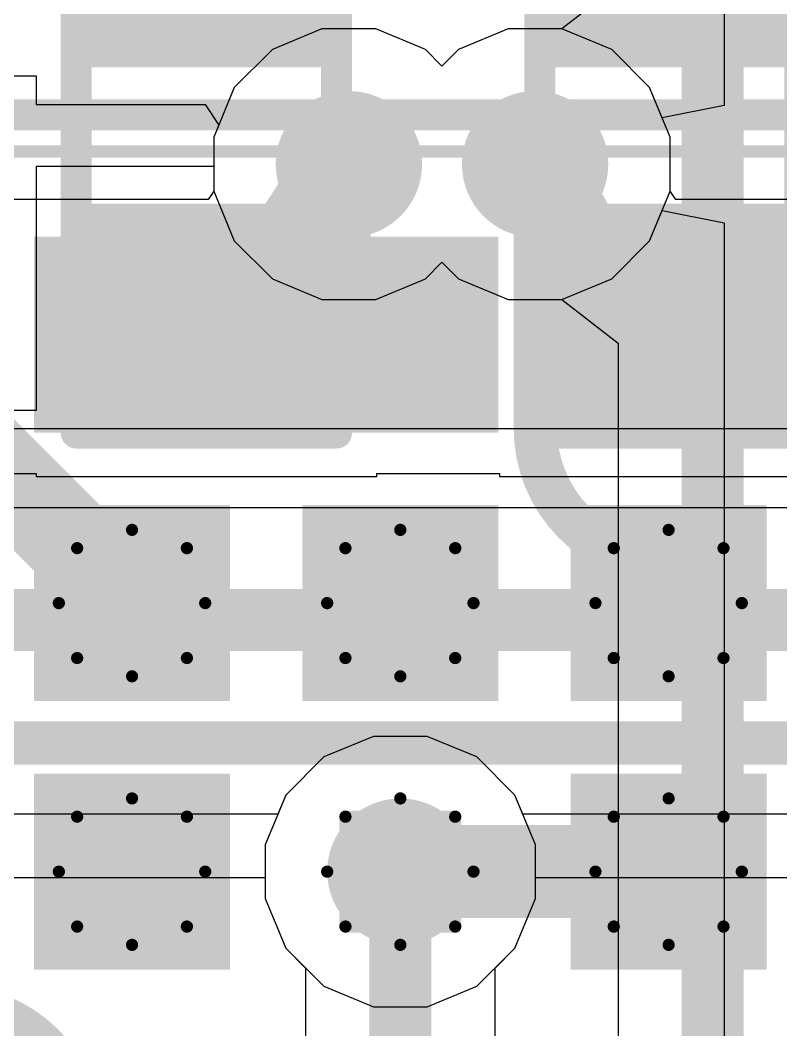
# Model space of a CAD drawing. Header units: inches. Extents: x -0.01 to 2.44, y -0.01 to 2.26.
# Drawn here: x 1.6219 to 1.7447, y 0.4657 to 0.6286 of the extents above; entities that cross this region are included whole.
import ezdxf

# ---------------------------------------------------------------- set-up
doc = ezdxf.new("R2010")
doc.units = ezdxf.units.IN
doc.header["$MEASUREMENT"] = 0
for name, color, linetype in [('Bottom Layer', 5, 'Continuous'), ('Bottom Overlay', 54, 'Continuous'), ('Bottom Paste', 16, 'Continuous'), ('Bottom Solder', 6, 'Continuous'), ('GROUND', 16, 'Continuous'), ('POWER', 76, 'Continuous'), ('SIGNAL1', 90, 'Continuous'), ('SIGNAL2', 156, 'Continuous'), ('Top 3D Body', 76, 'Continuous'), ('Top Assembly', 56, 'Continuous'), ('Top Component Center', 56, 'Continuous'), ('Top Layer', 1, 'Continuous'), ('Top Overlay', 2, 'Continuous'), ('Top Paste', 8, 'Continuous'), ('Top Solder', 216, 'Continuous'), ('Via Holes', 16, 'Continuous')]:
    doc.layers.add(name, color=color, linetype=linetype)

# ---------------------------------------------------------------- blocks, each defined once
blk = doc.blocks.new('NORA_B120_00B_28')
at = {"layer": 'Top Layer'}
for points in [[(0.05512, -0.14173), (0.0315, -0.14173), (0.0315, -0.11811), (0.05512, -0.11811)], [(0.14173, -0.14173), (0.11811, -0.14173), (0.11811, -0.11811), (0.14173, -0.11811)], [(0.05512, -0.18504), (0.0315, -0.18504), (0.0315, -0.16142), (0.05512, -0.16142)], [(0.09843, -0.18504), (0.0748, -0.18504), (0.0748, -0.16142), (0.09843, -0.16142)], [(0.14173, -0.18504), (0.11811, -0.18504), (0.11811, -0.16142), (0.14173, -0.16142)], [(0.05512, -0.22835), (0.0315, -0.22835), (0.0315, -0.20472), (0.05512, -0.20472)], [(0.09843, -0.22835), (0.0748, -0.22835), (0.0748, -0.20472), (0.09843, -0.20472)], [(0.14173, -0.22835), (0.11811, -0.22835), (0.11811, -0.20472), (0.14173, -0.20472)]]:
    blk.add_hatch(color=1, dxfattribs=at).paths.add_polyline_path(points)
at = {"layer": 'Top Paste'}
for points in [[(0.05512, -0.14173), (0.0315, -0.14173), (0.0315, -0.11811), (0.05512, -0.11811)], [(0.14173, -0.14173), (0.11811, -0.14173), (0.11811, -0.11811), (0.14173, -0.11811)], [(0.05512, -0.18504), (0.0315, -0.18504), (0.0315, -0.16142), (0.05512, -0.16142)], [(0.09843, -0.18504), (0.0748, -0.18504), (0.0748, -0.16142), (0.09843, -0.16142)], [(0.14173, -0.18504), (0.11811, -0.18504), (0.11811, -0.16142), (0.14173, -0.16142)], [(0.05512, -0.22835), (0.0315, -0.22835), (0.0315, -0.20472), (0.05512, -0.20472)], [(0.09843, -0.22835), (0.0748, -0.22835), (0.0748, -0.20472), (0.09843, -0.20472)], [(0.14173, -0.22835), (0.11811, -0.22835), (0.11811, -0.20472), (0.14173, -0.20472)]]:
    blk.add_hatch(color=8, dxfattribs=at).paths.add_polyline_path(points)
at = {"layer": 'Top Solder'}
for points in [[(0.05912, -0.14573), (0.0275, -0.14573), (0.0275, -0.11411), (0.05912, -0.11411)], [(0.14573, -0.14573), (0.11411, -0.14573), (0.11411, -0.11411), (0.14573, -0.11411)], [(0.05912, -0.18904), (0.0275, -0.18904), (0.0275, -0.15742), (0.05912, -0.15742)], [(0.10243, -0.18904), (0.0708, -0.18904), (0.0708, -0.15742), (0.10243, -0.15742)], [(0.14573, -0.18904), (0.11411, -0.18904), (0.11411, -0.15742), (0.14573, -0.15742)], [(0.05912, -0.23235), (0.0275, -0.23235), (0.0275, -0.20072), (0.05912, -0.20072)], [(0.10243, -0.23235), (0.0708, -0.23235), (0.0708, -0.20072), (0.10243, -0.20072)], [(0.14573, -0.23235), (0.11411, -0.23235), (0.11411, -0.20072), (0.14573, -0.20072)]]:
    blk.add_hatch(color=216, dxfattribs=at).paths.add_polyline_path(points)
at = {"layer": 'Top 3D Body'}
blk.add_lwpolyline([(0.20472, -0.24606, 0.00197, 0.00197, 0), (-0.20472, -0.24606, 0.00197, 0.00197, 0)], format="xyseb", dxfattribs=at)
at = {"layer": 'Top Assembly'}
for points in [[(0.03445, -0.12106, 0.00197, 0.00197, 0), (0.03445, -0.13878, 0.00197, 0.00197, 0)], [(0.05217, -0.12106, 0.00197, 0.00197, 0), (0.03445, -0.12106, 0.00197, 0.00197, 0)], [(0.05217, -0.12106, 0.00197, 0.00197, 0), (0.05217, -0.13878, 0.00197, 0.00197, 0)], [(0.07776, -0.12106, 0.00197, 0.00197, 0), (0.07776, -0.13878, 0.00197, 0.00197, 0)], [(0.09547, -0.12106, 0.00197, 0.00197, 0), (0.07776, -0.12106, 0.00197, 0.00197, 0)], [(0.09547, -0.12106, 0.00197, 0.00197, 0), (0.09547, -0.13878, 0.00197, 0.00197, 0)], [(0.12106, -0.12106, 0.00197, 0.00197, 0), (0.12106, -0.13878, 0.00197, 0.00197, 0)], [(0.13878, -0.12106, 0.00197, 0.00197, 0), (0.12106, -0.12106, 0.00197, 0.00197, 0)], [(0.13878, -0.12106, 0.00197, 0.00197, 0), (0.13878, -0.13878, 0.00197, 0.00197, 0)], [(0.05217, -0.13878, 0.00197, 0.00197, 0), (0.03445, -0.13878, 0.00197, 0.00197, 0)], [(0.09547, -0.13878, 0.00197, 0.00197, 0), (0.07776, -0.13878, 0.00197, 0.00197, 0)], [(0.13878, -0.13878, 0.00197, 0.00197, 0), (0.12106, -0.13878, 0.00197, 0.00197, 0)], [(0.03445, -0.16437, 0.00197, 0.00197, 0), (0.03445, -0.18209, 0.00197, 0.00197, 0)], [(0.05217, -0.16437, 0.00197, 0.00197, 0), (0.03445, -0.16437, 0.00197, 0.00197, 0)], [(0.05217, -0.16437, 0.00197, 0.00197, 0), (0.05217, -0.18209, 0.00197, 0.00197, 0)], [(0.07776, -0.16437, 0.00197, 0.00197, 0), (0.07776, -0.18209, 0.00197, 0.00197, 0)], [(0.09547, -0.16437, 0.00197, 0.00197, 0), (0.07776, -0.16437, 0.00197, 0.00197, 0)], [(0.09547, -0.16437, 0.00197, 0.00197, 0), (0.09547, -0.18209, 0.00197, 0.00197, 0)], [(0.12106, -0.16437, 0.00197, 0.00197, 0), (0.12106, -0.18209, 0.00197, 0.00197, 0)], [(0.13878, -0.16437, 0.00197, 0.00197, 0), (0.12106, -0.16437, 0.00197, 0.00197, 0)], [(0.13878, -0.16437, 0.00197, 0.00197, 0), (0.13878, -0.18209, 0.00197, 0.00197, 0)], [(0.05217, -0.18209, 0.00197, 0.00197, 0), (0.03445, -0.18209, 0.00197, 0.00197, 0)], [(0.09547, -0.18209, 0.00197, 0.00197, 0), (0.07776, -0.18209, 0.00197, 0.00197, 0)], [(0.13878, -0.18209, 0.00197, 0.00197, 0), (0.12106, -0.18209, 0.00197, 0.00197, 0)]]:
    blk.add_lwpolyline(points, format="xyseb", dxfattribs=at)
for points in [[(0.03396, -0.12106, 0.000984, 0.000984, 1), (0.03494, -0.12106, 0.000984, 0.000984, 1)], [(0.03396, -0.12106, 0.000984, 0.000984, 1), (0.03494, -0.12106, 0.000984, 0.000984, 1)], [(0.05167, -0.12106, 0.000984, 0.000984, 1), (0.05266, -0.12106, 0.000984, 0.000984, 1)], [(0.05167, -0.12106, 0.000984, 0.000984, 1), (0.05266, -0.12106, 0.000984, 0.000984, 1)], [(0.07726, -0.12106, 0.000984, 0.000984, 1), (0.07825, -0.12106, 0.000984, 0.000984, 1)], [(0.07726, -0.12106, 0.000984, 0.000984, 1), (0.07825, -0.12106, 0.000984, 0.000984, 1)], [(0.09498, -0.12106, 0.000984, 0.000984, 1), (0.09597, -0.12106, 0.000984, 0.000984, 1)], [(0.09498, -0.12106, 0.000984, 0.000984, 1), (0.09597, -0.12106, 0.000984, 0.000984, 1)], [(0.12057, -0.12106, 0.000984, 0.000984, 1), (0.12156, -0.12106, 0.000984, 0.000984, 1)], [(0.12057, -0.12106, 0.000984, 0.000984, 1), (0.12156, -0.12106, 0.000984, 0.000984, 1)], [(0.13829, -0.12106, 0.000984, 0.000984, 1), (0.13927, -0.12106, 0.000984, 0.000984, 1)], [(0.13829, -0.12106, 0.000984, 0.000984, 1), (0.13927, -0.12106, 0.000984, 0.000984, 1)], [(0.03396, -0.13878, 0.000984, 0.000984, 1), (0.03494, -0.13878, 0.000984, 0.000984, 1)], [(0.03396, -0.13878, 0.000984, 0.000984, 1), (0.03494, -0.13878, 0.000984, 0.000984, 1)], [(0.05167, -0.13878, 0.000984, 0.000984, 1), (0.05266, -0.13878, 0.000984, 0.000984, 1)], [(0.05167, -0.13878, 0.000984, 0.000984, 1), (0.05266, -0.13878, 0.000984, 0.000984, 1)], [(0.07726, -0.13878, 0.000984, 0.000984, 1), (0.07825, -0.13878, 0.000984, 0.000984, 1)], [(0.07726, -0.13878, 0.000984, 0.000984, 1), (0.07825, -0.13878, 0.000984, 0.000984, 1)], [(0.09498, -0.13878, 0.000984, 0.000984, 1), (0.09597, -0.13878, 0.000984, 0.000984, 1)], [(0.09498, -0.13878, 0.000984, 0.000984, 1), (0.09597, -0.13878, 0.000984, 0.000984, 1)], [(0.12057, -0.13878, 0.000984, 0.000984, 1), (0.12156, -0.13878, 0.000984, 0.000984, 1)], [(0.12057, -0.13878, 0.000984, 0.000984, 1), (0.12156, -0.13878, 0.000984, 0.000984, 1)], [(0.13829, -0.13878, 0.000984, 0.000984, 1), (0.13927, -0.13878, 0.000984, 0.000984, 1)], [(0.13829, -0.13878, 0.000984, 0.000984, 1), (0.13927, -0.13878, 0.000984, 0.000984, 1)], [(0.03396, -0.16437, 0.000984, 0.000984, 1), (0.03494, -0.16437, 0.000984, 0.000984, 1)], [(0.03396, -0.16437, 0.000984, 0.000984, 1), (0.03494, -0.16437, 0.000984, 0.000984, 1)], [(0.05167, -0.16437, 0.000984, 0.000984, 1), (0.05266, -0.16437, 0.000984, 0.000984, 1)], [(0.05167, -0.16437, 0.000984, 0.000984, 1), (0.05266, -0.16437, 0.000984, 0.000984, 1)], [(0.07726, -0.16437, 0.000984, 0.000984, 1), (0.07825, -0.16437, 0.000984, 0.000984, 1)], [(0.07726, -0.16437, 0.000984, 0.000984, 1), (0.07825, -0.16437, 0.000984, 0.000984, 1)], [(0.09498, -0.16437, 0.000984, 0.000984, 1), (0.09597, -0.16437, 0.000984, 0.000984, 1)], [(0.09498, -0.16437, 0.000984, 0.000984, 1), (0.09597, -0.16437, 0.000984, 0.000984, 1)], [(0.12057, -0.16437, 0.000984, 0.000984, 1), (0.12156, -0.16437, 0.000984, 0.000984, 1)], [(0.12057, -0.16437, 0.000984, 0.000984, 1), (0.12156, -0.16437, 0.000984, 0.000984, 1)], [(0.13829, -0.16437, 0.000984, 0.000984, 1), (0.13927, -0.16437, 0.000984, 0.000984, 1)], [(0.13829, -0.16437, 0.000984, 0.000984, 1), (0.13927, -0.16437, 0.000984, 0.000984, 1)], [(0.03396, -0.18209, 0.000984, 0.000984, 1), (0.03494, -0.18209, 0.000984, 0.000984, 1)], [(0.03396, -0.18209, 0.000984, 0.000984, 1), (0.03494, -0.18209, 0.000984, 0.000984, 1)], [(0.05167, -0.18209, 0.000984, 0.000984, 1), (0.05266, -0.18209, 0.000984, 0.000984, 1)], [(0.05167, -0.18209, 0.000984, 0.000984, 1), (0.05266, -0.18209, 0.000984, 0.000984, 1)], [(0.07726, -0.18209, 0.000984, 0.000984, 1), (0.07825, -0.18209, 0.000984, 0.000984, 1)], [(0.07726, -0.18209, 0.000984, 0.000984, 1), (0.07825, -0.18209, 0.000984, 0.000984, 1)], [(0.09498, -0.18209, 0.000984, 0.000984, 1), (0.09597, -0.18209, 0.000984, 0.000984, 1)], [(0.09498, -0.18209, 0.000984, 0.000984, 1), (0.09597, -0.18209, 0.000984, 0.000984, 1)], [(0.12057, -0.18209, 0.000984, 0.000984, 1), (0.12156, -0.18209, 0.000984, 0.000984, 1)], [(0.12057, -0.18209, 0.000984, 0.000984, 1), (0.12156, -0.18209, 0.000984, 0.000984, 1)], [(0.13829, -0.18209, 0.000984, 0.000984, 1), (0.13927, -0.18209, 0.000984, 0.000984, 1)], [(0.13829, -0.18209, 0.000984, 0.000984, 1), (0.13927, -0.18209, 0.000984, 0.000984, 1)]]:
    blk.add_lwpolyline(points, format="xyseb", close=True, dxfattribs=at)
at = {"layer": 'Top Component Center'}
for points in [[(0.04331, -0.11811, 0.00197, 0.00197, 0), (0.04331, -0.14173, 0.00197, 0.00197, 0)], [(0.08661, -0.11811, 0.00197, 0.00197, 0), (0.08661, -0.14173, 0.00197, 0.00197, 0)], [(0.12992, -0.11811, 0.00197, 0.00197, 0), (0.12992, -0.14173, 0.00197, 0.00197, 0)], [(0.03445, -0.12106, 0.00197, 0.00197, 0), (0.03445, -0.13878, 0.00197, 0.00197, 0)], [(0.05217, -0.12106, 0.00197, 0.00197, 0), (0.03445, -0.12106, 0.00197, 0.00197, 0)], [(0.05217, -0.12106, 0.00197, 0.00197, 0), (0.05217, -0.13878, 0.00197, 0.00197, 0)], [(0.07776, -0.12106, 0.00197, 0.00197, 0), (0.07776, -0.13878, 0.00197, 0.00197, 0)], [(0.09547, -0.12106, 0.00197, 0.00197, 0), (0.07776, -0.12106, 0.00197, 0.00197, 0)], [(0.09547, -0.12106, 0.00197, 0.00197, 0), (0.09547, -0.13878, 0.00197, 0.00197, 0)], [(0.12106, -0.12106, 0.00197, 0.00197, 0), (0.12106, -0.13878, 0.00197, 0.00197, 0)], [(0.13878, -0.12106, 0.00197, 0.00197, 0), (0.12106, -0.12106, 0.00197, 0.00197, 0)], [(0.13878, -0.12106, 0.00197, 0.00197, 0), (0.13878, -0.13878, 0.00197, 0.00197, 0)], [(0.05512, -0.12992, 0.00197, 0.00197, 0), (0.0315, -0.12992, 0.00197, 0.00197, 0)], [(0.09843, -0.12992, 0.00197, 0.00197, 0), (0.0748, -0.12992, 0.00197, 0.00197, 0)], [(0.14173, -0.12992, 0.00197, 0.00197, 0), (0.11811, -0.12992, 0.00197, 0.00197, 0)], [(0.05217, -0.13878, 0.00197, 0.00197, 0), (0.03445, -0.13878, 0.00197, 0.00197, 0)], [(0.09547, -0.13878, 0.00197, 0.00197, 0), (0.07776, -0.13878, 0.00197, 0.00197, 0)], [(0.13878, -0.13878, 0.00197, 0.00197, 0), (0.12106, -0.13878, 0.00197, 0.00197, 0)], [(0.04331, -0.16142, 0.00197, 0.00197, 0), (0.04331, -0.18504, 0.00197, 0.00197, 0)], [(0.08661, -0.16142, 0.00197, 0.00197, 0), (0.08661, -0.18504, 0.00197, 0.00197, 0)], [(0.12992, -0.16142, 0.00197, 0.00197, 0), (0.12992, -0.18504, 0.00197, 0.00197, 0)], [(0.05217, -0.16437, 0.00197, 0.00197, 0), (0.03445, -0.16437, 0.00197, 0.00197, 0)], [(0.03445, -0.16437, 0.00197, 0.00197, 0), (0.03445, -0.18209, 0.00197, 0.00197, 0)], [(0.05217, -0.16437, 0.00197, 0.00197, 0), (0.05217, -0.18209, 0.00197, 0.00197, 0)], [(0.07776, -0.16437, 0.00197, 0.00197, 0), (0.07776, -0.18209, 0.00197, 0.00197, 0)], [(0.09547, -0.16437, 0.00197, 0.00197, 0), (0.07776, -0.16437, 0.00197, 0.00197, 0)], [(0.09547, -0.16437, 0.00197, 0.00197, 0), (0.09547, -0.18209, 0.00197, 0.00197, 0)], [(0.12106, -0.16437, 0.00197, 0.00197, 0), (0.12106, -0.18209, 0.00197, 0.00197, 0)], [(0.13878, -0.16437, 0.00197, 0.00197, 0), (0.12106, -0.16437, 0.00197, 0.00197, 0)], [(0.13878, -0.16437, 0.00197, 0.00197, 0), (0.13878, -0.18209, 0.00197, 0.00197, 0)], [(0.05512, -0.17323, 0.00197, 0.00197, 0), (0.0315, -0.17323, 0.00197, 0.00197, 0)], [(0.09843, -0.17323, 0.00197, 0.00197, 0), (0.0748, -0.17323, 0.00197, 0.00197, 0)], [(0.14173, -0.17323, 0.00197, 0.00197, 0), (0.11811, -0.17323, 0.00197, 0.00197, 0)], [(0.05217, -0.18209, 0.00197, 0.00197, 0), (0.03445, -0.18209, 0.00197, 0.00197, 0)], [(0.09547, -0.18209, 0.00197, 0.00197, 0), (0.07776, -0.18209, 0.00197, 0.00197, 0)], [(0.13878, -0.18209, 0.00197, 0.00197, 0), (0.12106, -0.18209, 0.00197, 0.00197, 0)]]:
    blk.add_lwpolyline(points, format="xyseb", dxfattribs=at)
for points in [[(0.04282, -0.11811, 0.000984, 0.000984, 1), (0.0438, -0.11811, 0.000984, 0.000984, 1)], [(0.08612, -0.11811, 0.000984, 0.000984, 1), (0.08711, -0.11811, 0.000984, 0.000984, 1)], [(0.12943, -0.11811, 0.000984, 0.000984, 1), (0.13041, -0.11811, 0.000984, 0.000984, 1)], [(0.03396, -0.12106, 0.000984, 0.000984, 1), (0.03494, -0.12106, 0.000984, 0.000984, 1)], [(0.03396, -0.12106, 0.000984, 0.000984, 1), (0.03494, -0.12106, 0.000984, 0.000984, 1)], [(0.05167, -0.12106, 0.000984, 0.000984, 1), (0.05266, -0.12106, 0.000984, 0.000984, 1)], [(0.05167, -0.12106, 0.000984, 0.000984, 1), (0.05266, -0.12106, 0.000984, 0.000984, 1)], [(0.07726, -0.12106, 0.000984, 0.000984, 1), (0.07825, -0.12106, 0.000984, 0.000984, 1)], [(0.07726, -0.12106, 0.000984, 0.000984, 1), (0.07825, -0.12106, 0.000984, 0.000984, 1)], [(0.09498, -0.12106, 0.000984, 0.000984, 1), (0.09597, -0.12106, 0.000984, 0.000984, 1)], [(0.09498, -0.12106, 0.000984, 0.000984, 1), (0.09597, -0.12106, 0.000984, 0.000984, 1)], [(0.12057, -0.12106, 0.000984, 0.000984, 1), (0.12156, -0.12106, 0.000984, 0.000984, 1)], [(0.12057, -0.12106, 0.000984, 0.000984, 1), (0.12156, -0.12106, 0.000984, 0.000984, 1)], [(0.13829, -0.12106, 0.000984, 0.000984, 1), (0.13927, -0.12106, 0.000984, 0.000984, 1)], [(0.13829, -0.12106, 0.000984, 0.000984, 1), (0.13927, -0.12106, 0.000984, 0.000984, 1)], [(0.031, -0.12992, 0.000984, 0.000984, 1), (0.03199, -0.12992, 0.000984, 0.000984, 1)], [(0.05463, -0.12992, 0.000984, 0.000984, 1), (0.05561, -0.12992, 0.000984, 0.000984, 1)], [(0.07431, -0.12992, 0.000984, 0.000984, 1), (0.0753, -0.12992, 0.000984, 0.000984, 1)], [(0.09793, -0.12992, 0.000984, 0.000984, 1), (0.09892, -0.12992, 0.000984, 0.000984, 1)], [(0.11762, -0.12992, 0.000984, 0.000984, 1), (0.1186, -0.12992, 0.000984, 0.000984, 1)], [(0.14124, -0.12992, 0.000984, 0.000984, 1), (0.14223, -0.12992, 0.000984, 0.000984, 1)], [(0.03396, -0.13878, 0.000984, 0.000984, 1), (0.03494, -0.13878, 0.000984, 0.000984, 1)], [(0.03396, -0.13878, 0.000984, 0.000984, 1), (0.03494, -0.13878, 0.000984, 0.000984, 1)], [(0.05167, -0.13878, 0.000984, 0.000984, 1), (0.05266, -0.13878, 0.000984, 0.000984, 1)], [(0.05167, -0.13878, 0.000984, 0.000984, 1), (0.05266, -0.13878, 0.000984, 0.000984, 1)], [(0.07726, -0.13878, 0.000984, 0.000984, 1), (0.07825, -0.13878, 0.000984, 0.000984, 1)], [(0.07726, -0.13878, 0.000984, 0.000984, 1), (0.07825, -0.13878, 0.000984, 0.000984, 1)], [(0.09498, -0.13878, 0.000984, 0.000984, 1), (0.09597, -0.13878, 0.000984, 0.000984, 1)], [(0.09498, -0.13878, 0.000984, 0.000984, 1), (0.09597, -0.13878, 0.000984, 0.000984, 1)], [(0.12057, -0.13878, 0.000984, 0.000984, 1), (0.12156, -0.13878, 0.000984, 0.000984, 1)], [(0.12057, -0.13878, 0.000984, 0.000984, 1), (0.12156, -0.13878, 0.000984, 0.000984, 1)], [(0.13829, -0.13878, 0.000984, 0.000984, 1), (0.13927, -0.13878, 0.000984, 0.000984, 1)], [(0.13829, -0.13878, 0.000984, 0.000984, 1), (0.13927, -0.13878, 0.000984, 0.000984, 1)], [(0.04282, -0.14173, 0.000984, 0.000984, 1), (0.0438, -0.14173, 0.000984, 0.000984, 1)], [(0.08612, -0.14173, 0.000984, 0.000984, 1), (0.08711, -0.14173, 0.000984, 0.000984, 1)], [(0.12943, -0.14173, 0.000984, 0.000984, 1), (0.13041, -0.14173, 0.000984, 0.000984, 1)], [(0.04282, -0.16142, 0.000984, 0.000984, 1), (0.0438, -0.16142, 0.000984, 0.000984, 1)], [(0.08612, -0.16142, 0.000984, 0.000984, 1), (0.08711, -0.16142, 0.000984, 0.000984, 1)], [(0.12943, -0.16142, 0.000984, 0.000984, 1), (0.13041, -0.16142, 0.000984, 0.000984, 1)], [(0.03396, -0.16437, 0.000984, 0.000984, 1), (0.03494, -0.16437, 0.000984, 0.000984, 1)], [(0.03396, -0.16437, 0.000984, 0.000984, 1), (0.03494, -0.16437, 0.000984, 0.000984, 1)], [(0.05167, -0.16437, 0.000984, 0.000984, 1), (0.05266, -0.16437, 0.000984, 0.000984, 1)], [(0.05167, -0.16437, 0.000984, 0.000984, 1), (0.05266, -0.16437, 0.000984, 0.000984, 1)], [(0.07726, -0.16437, 0.000984, 0.000984, 1), (0.07825, -0.16437, 0.000984, 0.000984, 1)], [(0.07726, -0.16437, 0.000984, 0.000984, 1), (0.07825, -0.16437, 0.000984, 0.000984, 1)], [(0.09498, -0.16437, 0.000984, 0.000984, 1), (0.09597, -0.16437, 0.000984, 0.000984, 1)], [(0.09498, -0.16437, 0.000984, 0.000984, 1), (0.09597, -0.16437, 0.000984, 0.000984, 1)], [(0.12057, -0.16437, 0.000984, 0.000984, 1), (0.12156, -0.16437, 0.000984, 0.000984, 1)], [(0.12057, -0.16437, 0.000984, 0.000984, 1), (0.12156, -0.16437, 0.000984, 0.000984, 1)], [(0.13829, -0.16437, 0.000984, 0.000984, 1), (0.13927, -0.16437, 0.000984, 0.000984, 1)], [(0.13829, -0.16437, 0.000984, 0.000984, 1), (0.13927, -0.16437, 0.000984, 0.000984, 1)], [(0.031, -0.17323, 0.000984, 0.000984, 1), (0.03199, -0.17323, 0.000984, 0.000984, 1)], [(0.05463, -0.17323, 0.000984, 0.000984, 1), (0.05561, -0.17323, 0.000984, 0.000984, 1)], [(0.07431, -0.17323, 0.000984, 0.000984, 1), (0.0753, -0.17323, 0.000984, 0.000984, 1)], [(0.09793, -0.17323, 0.000984, 0.000984, 1), (0.09892, -0.17323, 0.000984, 0.000984, 1)], [(0.11762, -0.17323, 0.000984, 0.000984, 1), (0.1186, -0.17323, 0.000984, 0.000984, 1)], [(0.14124, -0.17323, 0.000984, 0.000984, 1), (0.14223, -0.17323, 0.000984, 0.000984, 1)], [(0.03396, -0.18209, 0.000984, 0.000984, 1), (0.03494, -0.18209, 0.000984, 0.000984, 1)], [(0.03396, -0.18209, 0.000984, 0.000984, 1), (0.03494, -0.18209, 0.000984, 0.000984, 1)], [(0.05167, -0.18209, 0.000984, 0.000984, 1), (0.05266, -0.18209, 0.000984, 0.000984, 1)], [(0.05167, -0.18209, 0.000984, 0.000984, 1), (0.05266, -0.18209, 0.000984, 0.000984, 1)], [(0.07726, -0.18209, 0.000984, 0.000984, 1), (0.07825, -0.18209, 0.000984, 0.000984, 1)], [(0.07726, -0.18209, 0.000984, 0.000984, 1), (0.07825, -0.18209, 0.000984, 0.000984, 1)], [(0.09498, -0.18209, 0.000984, 0.000984, 1), (0.09597, -0.18209, 0.000984, 0.000984, 1)], [(0.09498, -0.18209, 0.000984, 0.000984, 1), (0.09597, -0.18209, 0.000984, 0.000984, 1)], [(0.12057, -0.18209, 0.000984, 0.000984, 1), (0.12156, -0.18209, 0.000984, 0.000984, 1)], [(0.12057, -0.18209, 0.000984, 0.000984, 1), (0.12156, -0.18209, 0.000984, 0.000984, 1)], [(0.13829, -0.18209, 0.000984, 0.000984, 1), (0.13927, -0.18209, 0.000984, 0.000984, 1)], [(0.13829, -0.18209, 0.000984, 0.000984, 1), (0.13927, -0.18209, 0.000984, 0.000984, 1)], [(0.04282, -0.18504, 0.000984, 0.000984, 1), (0.0438, -0.18504, 0.000984, 0.000984, 1)], [(0.08612, -0.18504, 0.000984, 0.000984, 1), (0.08711, -0.18504, 0.000984, 0.000984, 1)], [(0.12943, -0.18504, 0.000984, 0.000984, 1), (0.13041, -0.18504, 0.000984, 0.000984, 1)]]:
    blk.add_lwpolyline(points, format="xyseb", close=True, dxfattribs=at)
at = {"layer": 'Top Overlay'}
blk.add_lwpolyline([(0.21063, -0.25197, 0.005, 0.005, 0), (-0.21063, -0.25197, 0.005, 0.005, 0)], format="xyseb", dxfattribs=at)
blk = doc.blocks.new('R___0603_B_71')
at = {"layer": 'Bottom Layer'}
for points in [[(-0.045, -0.0175), (-0.045, 0.0175), (-0.015, 0.0175), (-0.015, -0.0175)], [(0.015, -0.0175), (0.015, 0.0175), (0.045, 0.0175), (0.045, -0.0175)]]:
    blk.add_hatch(color=5, dxfattribs=at).paths.add_polyline_path(points)
at = {"layer": 'Bottom Paste'}
for points in [[(-0.045, -0.0175), (-0.045, 0.0175), (-0.015, 0.0175), (-0.015, -0.0175)], [(0.015, -0.0175), (0.015, 0.0175), (0.045, 0.0175), (0.045, -0.0175)]]:
    blk.add_hatch(color=16, dxfattribs=at).paths.add_polyline_path(points)
at = {"layer": 'Bottom Solder'}
for points in [[(-0.049, -0.0215), (-0.049, 0.0215), (-0.011, 0.0215), (-0.011, -0.0215)], [(0.011, -0.0215), (0.011, 0.0215), (0.049, 0.0215), (0.049, -0.0215)]]:
    blk.add_hatch(color=6, dxfattribs=at).paths.add_polyline_path(points)
at = {"layer": 'Bottom Overlay'}
for points in [[(-0.048, 0.021, 0.005, 0.005, 0), (-0.048, -0.021, 0.005, 0.005, 0)], [(-0.048, 0.021, 0.005, 0.005, 0), (0.048, 0.021, 0.005, 0.005, 0)], [(0.048, 0.021, 0.005, 0.005, 0), (0.048, -0.021, 0.005, 0.005, 0)], [(-0.048, -0.021, 0.005, 0.005, 0), (0.048, -0.021, 0.005, 0.005, 0)]]:
    blk.add_lwpolyline(points, format="xyseb", dxfattribs=at)
for points in [[(-0.04925, 0.021, 0.0025, 0.0025, 1), (-0.04675, 0.021, 0.0025, 0.0025, 1)], [(-0.04925, 0.021, 0.0025, 0.0025, 1), (-0.04675, 0.021, 0.0025, 0.0025, 1)], [(0.04675, 0.021, 0.0025, 0.0025, 1), (0.04925, 0.021, 0.0025, 0.0025, 1)], [(0.04675, 0.021, 0.0025, 0.0025, 1), (0.04925, 0.021, 0.0025, 0.0025, 1)], [(-0.04925, -0.021, 0.0025, 0.0025, 1), (-0.04675, -0.021, 0.0025, 0.0025, 1)], [(-0.04925, -0.021, 0.0025, 0.0025, 1), (-0.04675, -0.021, 0.0025, 0.0025, 1)], [(0.04675, -0.021, 0.0025, 0.0025, 1), (0.04925, -0.021, 0.0025, 0.0025, 1)], [(0.04675, -0.021, 0.0025, 0.0025, 1), (0.04925, -0.021, 0.0025, 0.0025, 1)]]:
    blk.add_lwpolyline(points, format="xyseb", close=True, dxfattribs=at)
blk = doc.blocks.new('R___0603_B_72')
at = {"layer": 'Bottom Layer'}
for points in [[(-0.045, -0.0175), (-0.045, 0.0175), (-0.015, 0.0175), (-0.015, -0.0175)], [(0.015, -0.0175), (0.015, 0.0175), (0.045, 0.0175), (0.045, -0.0175)]]:
    blk.add_hatch(color=5, dxfattribs=at).paths.add_polyline_path(points)
at = {"layer": 'Bottom Paste'}
for points in [[(-0.045, -0.0175), (-0.045, 0.0175), (-0.015, 0.0175), (-0.015, -0.0175)], [(0.015, -0.0175), (0.015, 0.0175), (0.045, 0.0175), (0.045, -0.0175)]]:
    blk.add_hatch(color=16, dxfattribs=at).paths.add_polyline_path(points)
at = {"layer": 'Bottom Solder'}
for points in [[(-0.049, -0.0215), (-0.049, 0.0215), (-0.011, 0.0215), (-0.011, -0.0215)], [(0.011, -0.0215), (0.011, 0.0215), (0.049, 0.0215), (0.049, -0.0215)]]:
    blk.add_hatch(color=6, dxfattribs=at).paths.add_polyline_path(points)
at = {"layer": 'Bottom Overlay'}
for points in [[(-0.048, 0.021, 0.005, 0.005, 0), (-0.048, -0.021, 0.005, 0.005, 0)], [(-0.048, 0.021, 0.005, 0.005, 0), (0.048, 0.021, 0.005, 0.005, 0)], [(0.048, 0.021, 0.005, 0.005, 0), (0.048, -0.021, 0.005, 0.005, 0)], [(-0.048, -0.021, 0.005, 0.005, 0), (0.048, -0.021, 0.005, 0.005, 0)]]:
    blk.add_lwpolyline(points, format="xyseb", dxfattribs=at)
for points in [[(-0.04925, 0.021, 0.0025, 0.0025, 1), (-0.04675, 0.021, 0.0025, 0.0025, 1)], [(-0.04925, 0.021, 0.0025, 0.0025, 1), (-0.04675, 0.021, 0.0025, 0.0025, 1)], [(0.04675, 0.021, 0.0025, 0.0025, 1), (0.04925, 0.021, 0.0025, 0.0025, 1)], [(0.04675, 0.021, 0.0025, 0.0025, 1), (0.04925, 0.021, 0.0025, 0.0025, 1)], [(-0.04925, -0.021, 0.0025, 0.0025, 1), (-0.04675, -0.021, 0.0025, 0.0025, 1)], [(-0.04925, -0.021, 0.0025, 0.0025, 1), (-0.04675, -0.021, 0.0025, 0.0025, 1)], [(0.04675, -0.021, 0.0025, 0.0025, 1), (0.04925, -0.021, 0.0025, 0.0025, 1)], [(0.04675, -0.021, 0.0025, 0.0025, 1), (0.04925, -0.021, 0.0025, 0.0025, 1)]]:
    blk.add_lwpolyline(points, format="xyseb", close=True, dxfattribs=at)

msp = doc.modelspace()

# ---------------------------------------------------------------- hatches: boundary and pattern name
at = {"layer": 'Bottom Layer'}
h = msp.add_hatch(color=5, dxfattribs=at)
edge = h.paths.add_edge_path()
edge.add_arc((1.675, 0.60535), 0.01181, 0, 360)
h = msp.add_hatch(color=5, dxfattribs=at)
edge = h.paths.add_edge_path()
edge.add_arc((1.70506, 0.60535), 0.01181, 0, 360)
h = msp.add_hatch(color=5, dxfattribs=at)
edge = h.paths.add_edge_path()
edge.add_arc((1.68331, 0.49126), 0.01181, 0, 360)
at = {"layer": 'GROUND'}
h = msp.add_hatch(color=16, dxfattribs=at)
edge = h.paths.add_edge_path()
edge.add_arc((1.675, 0.60535), 0.01181, 0, 360)
h = msp.add_hatch(color=16, dxfattribs=at)
edge = h.paths.add_edge_path()
edge.add_arc((1.70506, 0.60535), 0.01181, 0, 360)
h = msp.add_hatch(color=16, dxfattribs=at)
edge = h.paths.add_edge_path()
edge.add_arc((1.68331, 0.49126), 0.01181, 0, 360)
at = {"layer": 'POWER'}
h = msp.add_hatch(color=76, dxfattribs=at)
edge = h.paths.add_edge_path()
edge.add_arc((1.675, 0.60535), 0.01181, 0, 360)
h = msp.add_hatch(color=76, dxfattribs=at)
edge = h.paths.add_edge_path()
edge.add_arc((1.70506, 0.60535), 0.01181, 0, 360)
h = msp.add_hatch(color=76, dxfattribs=at)
edge = h.paths.add_edge_path()
edge.add_arc((1.68331, 0.49126), 0.01181, 0, 360)
at = {"layer": 'SIGNAL1'}
h = msp.add_hatch(color=90, dxfattribs=at)
edge = h.paths.add_edge_path()
edge.add_arc((1.675, 0.60535), 0.01181, 0, 360)
h = msp.add_hatch(color=90, dxfattribs=at)
edge = h.paths.add_edge_path()
edge.add_arc((1.70506, 0.60535), 0.01181, 0, 360)
h = msp.add_hatch(color=90, dxfattribs=at)
edge = h.paths.add_edge_path()
edge.add_arc((1.68331, 0.49126), 0.01181, 0, 360)
at = {"layer": 'SIGNAL2'}
h = msp.add_hatch(color=156, dxfattribs=at)
edge = h.paths.add_edge_path()
edge.add_arc((1.675, 0.60535), 0.01181, 0, 360)
h = msp.add_hatch(color=156, dxfattribs=at)
edge = h.paths.add_edge_path()
edge.add_arc((1.70506, 0.60535), 0.01181, 0, 360)
h = msp.add_hatch(color=156, dxfattribs=at)
edge = h.paths.add_edge_path()
edge.add_arc((1.68331, 0.49126), 0.01181, 0, 360)
at = {"layer": 'Top Layer'}
h = msp.add_hatch(color=1, dxfattribs=at)
edge = h.paths.add_edge_path()
edge.add_arc((1.675, 0.60535), 0.01181, 0, 360)
h = msp.add_hatch(color=1, dxfattribs=at)
edge = h.paths.add_edge_path()
edge.add_arc((1.70506, 0.60535), 0.01181, 0, 360)
h = msp.add_hatch(color=1, dxfattribs=at)
edge = h.paths.add_edge_path()
edge.add_arc((1.68331, 0.49126), 0.01181, 0, 360)
at = {"layer": 'Via Holes'}
h = msp.add_hatch(color=7, dxfattribs=at)
edge = h.paths.add_edge_path()
edge.add_arc((1.675, 0.60535), 0.00591, 0, 360)
h = msp.add_hatch(color=7, dxfattribs=at)
edge = h.paths.add_edge_path()
edge.add_arc((1.70506, 0.60535), 0.00591, 0, 360)
h = msp.add_hatch(color=7, dxfattribs=at)
edge = h.paths.add_edge_path()
edge.add_arc((1.68331, 0.49126), 0.00591, 0, 360)

# ---------------------------------------------------------------- linework, layer by layer
at = {"layer": 'Bottom Layer'}
for p, q in [((1.6195, 0.61961), (1.6245, 0.61961)), ((1.6245, 0.61961), (1.6245, 0.615)), ((1.6245, 0.615), (1.65179, 0.615)), ((1.65179, 0.615), (1.65401, 0.61167)), ((1.65401, 0.61167), (1.65319, 0.60969)), ((1.65319, 0.60969), (1.65319, 0.60513)), ((1.65311, 0.605), (1.6245, 0.605)), ((1.6245, 0.605), (1.6245, 0.56565)), ((1.65319, 0.60513), (1.65311, 0.605)), ((1.6245, 0.56565), (1.6197, 0.56565)), ((1.6095, 0.55546), (1.6245, 0.55546)), ((1.6245, 0.55546), (1.6245, 0.555)), ((1.6795, 0.555), (1.6795, 0.55546)), ((1.6795, 0.55546), (1.6993, 0.55546)), ((1.6993, 0.55546), (1.6993, 0.555)), ((1.6245, 0.555), (1.6795, 0.555)), ((1.6993, 0.555), (1.7543, 0.555)), ((1.67897, 0.51307), (1.67095, 0.50975)), ((1.68765, 0.51307), (1.67897, 0.51307)), ((1.69566, 0.50975), (1.68765, 0.51307)), ((1.67095, 0.50975), (1.66482, 0.50361)), ((1.7018, 0.50361), (1.69566, 0.50975)), ((1.66482, 0.50361), (1.66353, 0.50051)), ((1.70308, 0.50051), (1.7018, 0.50361)), ((1.66353, 0.50051), (1.523, 0.50051)), ((1.85737, 0.50051), (1.70308, 0.50051)), ((1.523, 0.49031), (1.6615, 0.49031)), ((1.6615, 0.49031), (1.6615, 0.48692)), ((1.70512, 0.48692), (1.70512, 0.49031)), ((1.70512, 0.49031), (1.83397, 0.49031)), ((1.6615, 0.48692), (1.66482, 0.4789)), ((1.7018, 0.4789), (1.70512, 0.48692)), ((1.66482, 0.4789), (1.67095, 0.47277)), ((1.69566, 0.47277), (1.7018, 0.4789)), ((1.67095, 0.47277), (1.67897, 0.46945)), ((1.68765, 0.46945), (1.69566, 0.47277)), ((1.67897, 0.46945), (1.68765, 0.46945))]:
    msp.add_line(p, q, dxfattribs=at)
for points in [[(1.662, 0.58594, 0.015, 0.015, 0), (1.67455, 0.60526, 0.015, 0.015, 0)], [(1.70492, 0.60485, 0.015, 0.015, 0), (1.71554, 0.58584, 0.015, 0.015, 0)], [(1.652, 0.58, 0.015, 0.015, 0), (1.662, 0.58594, 0.015, 0.015, 0)], [(1.71554, 0.58584, 0.015, 0.015, 0), (1.7168, 0.58458, 0.015, 0.015, 0)], [(1.7168, 0.58458, 0.015, 0.015, 0), (1.7268, 0.58, 0.015, 0.015, 0)], [(1.54322, 0.53186, 0.01, 0.01, 0), (1.76721, 0.53186, 0.01, 0.01, 0)]]:
    msp.add_lwpolyline(points, format="xyseb", dxfattribs=at)
for points in [[(1.6708, 0.60526, 0.0075, 0.0075, 1), (1.6783, 0.60526, 0.0075, 0.0075, 1)], [(1.70117, 0.60485, 0.0075, 0.0075, 1), (1.70867, 0.60485, 0.0075, 0.0075, 1)], [(1.65825, 0.58594, 0.0075, 0.0075, 1), (1.66575, 0.58594, 0.0075, 0.0075, 1)], [(1.65825, 0.58594, 0.0075, 0.0075, 1), (1.66575, 0.58594, 0.0075, 0.0075, 1)], [(1.71179, 0.58584, 0.0075, 0.0075, 1), (1.71929, 0.58584, 0.0075, 0.0075, 1)], [(1.71179, 0.58584, 0.0075, 0.0075, 1), (1.71929, 0.58584, 0.0075, 0.0075, 1)], [(1.71305, 0.58458, 0.0075, 0.0075, 1), (1.72055, 0.58458, 0.0075, 0.0075, 1)], [(1.71305, 0.58458, 0.0075, 0.0075, 1), (1.72055, 0.58458, 0.0075, 0.0075, 1)], [(1.64825, 0.58, 0.0075, 0.0075, 1), (1.65575, 0.58, 0.0075, 0.0075, 1)], [(1.72305, 0.58, 0.0075, 0.0075, 1), (1.73055, 0.58, 0.0075, 0.0075, 1)]]:
    msp.add_lwpolyline(points, format="xyseb", close=True, dxfattribs=at)
at = {"layer": 'GROUND'}
for p, q in [((1.67066, 0.62717), (1.66265, 0.62384)), ((1.67934, 0.62717), (1.67066, 0.62717)), ((1.68735, 0.62384), (1.67934, 0.62717)), ((1.70073, 0.62717), (1.69271, 0.62384)), ((1.7094, 0.62717), (1.70073, 0.62717)), ((1.71742, 0.62384), (1.7094, 0.62717)), ((1.66265, 0.62384), (1.65651, 0.61771)), ((1.69003, 0.62117), (1.68735, 0.62384)), ((1.69271, 0.62384), (1.69003, 0.62117)), ((1.72355, 0.61771), (1.71742, 0.62384)), ((1.65651, 0.61771), (1.65319, 0.60969)), ((1.72687, 0.60969), (1.72355, 0.61771)), ((1.65319, 0.60969), (1.65319, 0.60102)), ((1.72687, 0.60102), (1.72687, 0.60969)), ((1.65319, 0.60102), (1.65651, 0.593)), ((1.72355, 0.593), (1.72687, 0.60102)), ((1.65651, 0.593), (1.66265, 0.58686)), ((1.71742, 0.58686), (1.72355, 0.593)), ((1.68735, 0.58686), (1.69003, 0.58954)), ((1.69003, 0.58954), (1.69271, 0.58686)), ((1.66265, 0.58686), (1.67066, 0.58354)), ((1.67934, 0.58354), (1.68735, 0.58686)), ((1.69271, 0.58686), (1.70073, 0.58354)), ((1.7094, 0.58354), (1.71742, 0.58686)), ((1.67066, 0.58354), (1.67934, 0.58354)), ((1.70073, 0.58354), (1.7094, 0.58354)), ((1.67897, 0.51307), (1.67095, 0.50975)), ((1.68765, 0.51307), (1.67897, 0.51307)), ((1.69566, 0.50975), (1.68765, 0.51307)), ((1.67095, 0.50975), (1.66482, 0.50361)), ((1.7018, 0.50361), (1.69566, 0.50975)), ((1.66482, 0.50361), (1.6615, 0.4956)), ((1.70512, 0.4956), (1.7018, 0.50361)), ((1.6615, 0.4956), (1.6615, 0.48692)), ((1.70512, 0.48692), (1.70512, 0.4956)), ((1.6615, 0.48692), (1.66482, 0.4789)), ((1.7018, 0.4789), (1.70512, 0.48692)), ((1.66482, 0.4789), (1.67095, 0.47277)), ((1.69566, 0.47277), (1.7018, 0.4789)), ((1.67095, 0.47277), (1.67897, 0.46945)), ((1.68765, 0.46945), (1.69566, 0.47277)), ((1.67897, 0.46945), (1.68765, 0.46945))]:
    msp.add_line(p, q, dxfattribs=at)
at = {"layer": 'POWER'}
for p, q in [((1.67066, 0.62717), (1.66265, 0.62384)), ((1.67934, 0.62717), (1.67066, 0.62717)), ((1.68735, 0.62384), (1.67934, 0.62717)), ((1.70073, 0.62717), (1.69271, 0.62384)), ((1.7094, 0.62717), (1.70073, 0.62717)), ((1.71742, 0.62384), (1.7094, 0.62717)), ((1.66265, 0.62384), (1.65651, 0.61771)), ((1.69003, 0.62117), (1.68735, 0.62384)), ((1.69271, 0.62384), (1.69003, 0.62117)), ((1.72355, 0.61771), (1.71742, 0.62384)), ((1.65651, 0.61771), (1.65319, 0.60969)), ((1.72687, 0.60969), (1.72355, 0.61771)), ((1.65319, 0.60969), (1.65319, 0.60102)), ((1.72687, 0.60102), (1.72687, 0.60969)), ((1.65319, 0.60102), (1.65651, 0.593)), ((1.72355, 0.593), (1.72687, 0.60102)), ((1.65651, 0.593), (1.66265, 0.58686)), ((1.71742, 0.58686), (1.72355, 0.593)), ((1.68735, 0.58686), (1.69003, 0.58954)), ((1.69003, 0.58954), (1.69271, 0.58686)), ((1.66265, 0.58686), (1.67066, 0.58354)), ((1.67934, 0.58354), (1.68735, 0.58686)), ((1.69271, 0.58686), (1.70073, 0.58354)), ((1.7094, 0.58354), (1.71742, 0.58686)), ((1.67066, 0.58354), (1.67934, 0.58354)), ((1.70073, 0.58354), (1.7094, 0.58354)), ((1.80539, 0.56268), (1.3742, 0.56268)), ((0.63561, 0.55), (1.81974, 0.55)), ((1.67897, 0.51307), (1.67095, 0.50975)), ((1.68765, 0.51307), (1.67897, 0.51307)), ((1.69566, 0.50975), (1.68765, 0.51307)), ((1.67095, 0.50975), (1.66482, 0.50361)), ((1.7018, 0.50361), (1.69566, 0.50975)), ((1.66482, 0.50361), (1.6615, 0.4956)), ((1.70512, 0.4956), (1.7018, 0.50361)), ((1.6615, 0.4956), (1.6615, 0.48692)), ((1.70512, 0.48692), (1.70512, 0.4956)), ((1.6615, 0.48692), (1.66482, 0.4789)), ((1.7018, 0.4789), (1.70512, 0.48692)), ((1.66482, 0.4789), (1.67095, 0.47277)), ((1.69566, 0.47277), (1.7018, 0.4789)), ((1.67095, 0.47277), (1.67897, 0.46945)), ((1.68765, 0.46945), (1.69566, 0.47277)), ((1.67897, 0.46945), (1.68765, 0.46945))]:
    msp.add_line(p, q, dxfattribs=at)
at = {"layer": 'SIGNAL1'}
for p, q in [((1.71845, 0.63424), (1.7094, 0.62717)), ((1.67066, 0.62717), (1.66265, 0.62384)), ((1.67934, 0.62717), (1.67066, 0.62717)), ((1.68735, 0.62384), (1.67934, 0.62717)), ((1.70073, 0.62717), (1.69271, 0.62384)), ((1.7094, 0.62717), (1.70073, 0.62717)), ((1.66265, 0.62384), (1.65651, 0.61771)), ((1.69003, 0.62117), (1.68735, 0.62384)), ((1.69271, 0.62384), (1.69003, 0.62117)), ((1.65651, 0.61771), (1.65319, 0.60969)), ((1.65319, 0.60969), (1.65319, 0.60102)), ((1.65319, 0.60102), (1.65651, 0.593)), ((1.65651, 0.593), (1.66265, 0.58686)), ((1.68735, 0.58686), (1.69003, 0.58954)), ((1.69003, 0.58954), (1.69271, 0.58686)), ((1.66265, 0.58686), (1.67066, 0.58354)), ((1.67934, 0.58354), (1.68735, 0.58686)), ((1.69271, 0.58686), (1.70073, 0.58354)), ((1.67066, 0.58354), (1.67934, 0.58354)), ((1.70073, 0.58354), (1.7094, 0.58354)), ((1.7094, 0.58354), (1.71845, 0.57647)), ((1.71845, 0.57647), (1.71845, 0.3094)), ((1.67897, 0.51307), (1.67095, 0.50975)), ((1.68765, 0.51307), (1.67897, 0.51307)), ((1.69566, 0.50975), (1.68765, 0.51307)), ((1.67095, 0.50975), (1.66482, 0.50361)), ((1.7018, 0.50361), (1.69566, 0.50975)), ((1.66482, 0.50361), (1.6615, 0.4956)), ((1.70512, 0.4956), (1.7018, 0.50361)), ((1.6615, 0.4956), (1.6615, 0.48692)), ((1.70512, 0.48692), (1.70512, 0.4956)), ((1.6615, 0.48692), (1.66482, 0.4789)), ((1.7018, 0.4789), (1.70512, 0.48692)), ((1.66482, 0.4789), (1.66801, 0.47571)), ((1.6986, 0.47571), (1.7018, 0.4789)), ((1.66801, 0.47571), (1.66801, 0.37292)), ((1.6986, 0.37035), (1.6986, 0.47571))]:
    msp.add_line(p, q, dxfattribs=at)
for points in [[(1.73374, 0.3094, 0.01, 0.01, 0), (1.73374, 1.07674, 0.01, 0.01, 0)], [(1.68331, 0.37035, 0.01, 0.01, 0), (1.68331, 0.49126, 0.01, 0.01, 0)]]:
    msp.add_lwpolyline(points, format="xyseb", dxfattribs=at)
msp.add_lwpolyline([(1.68081, 0.49126, 0.005, 0.005, 1), (1.68581, 0.49126, 0.005, 0.005, 1)], format="xyseb", close=True, dxfattribs=at)
at = {"layer": 'SIGNAL2'}
for p, q in [((1.73558, 1.08821), (1.73558, 0.61481)), ((1.67066, 0.62717), (1.66265, 0.62384)), ((1.67934, 0.62717), (1.67066, 0.62717)), ((1.68735, 0.62384), (1.67934, 0.62717)), ((1.70073, 0.62717), (1.69271, 0.62384)), ((1.7094, 0.62717), (1.70073, 0.62717)), ((1.71742, 0.62384), (1.7094, 0.62717)), ((1.66265, 0.62384), (1.65651, 0.61771)), ((1.69003, 0.62117), (1.68735, 0.62384)), ((1.69271, 0.62384), (1.69003, 0.62117)), ((1.72355, 0.61771), (1.71742, 0.62384)), ((1.65651, 0.61771), (1.65319, 0.60969)), ((1.72558, 0.61282), (1.72355, 0.61771)), ((1.73558, 0.61481), (1.72558, 0.61282)), ((1.65319, 0.60969), (1.65319, 0.60102)), ((1.65319, 0.60102), (1.65651, 0.593)), ((1.72355, 0.593), (1.72558, 0.59788)), ((1.72558, 0.59788), (1.73558, 0.5959)), ((1.73558, 0.5959), (1.73558, 0.33722)), ((1.65651, 0.593), (1.66265, 0.58686)), ((1.71742, 0.58686), (1.72355, 0.593)), ((1.68735, 0.58686), (1.69003, 0.58954)), ((1.69003, 0.58954), (1.69271, 0.58686)), ((1.66265, 0.58686), (1.67066, 0.58354)), ((1.67934, 0.58354), (1.68735, 0.58686)), ((1.69271, 0.58686), (1.70073, 0.58354)), ((1.7094, 0.58354), (1.71742, 0.58686)), ((1.67066, 0.58354), (1.67934, 0.58354)), ((1.70073, 0.58354), (1.7094, 0.58354)), ((1.67897, 0.51307), (1.67095, 0.50975)), ((1.68765, 0.51307), (1.67897, 0.51307)), ((1.69566, 0.50975), (1.68765, 0.51307)), ((1.67095, 0.50975), (1.66482, 0.50361)), ((1.7018, 0.50361), (1.69566, 0.50975)), ((1.66482, 0.50361), (1.6615, 0.4956)), ((1.70512, 0.4956), (1.7018, 0.50361)), ((1.6615, 0.4956), (1.6615, 0.48692)), ((1.70512, 0.48692), (1.70512, 0.4956)), ((1.6615, 0.48692), (1.66482, 0.4789)), ((1.7018, 0.4789), (1.70512, 0.48692)), ((1.66482, 0.4789), (1.67095, 0.47277)), ((1.69566, 0.47277), (1.7018, 0.4789)), ((1.67095, 0.47277), (1.67897, 0.46945)), ((1.68765, 0.46945), (1.69566, 0.47277)), ((1.67897, 0.46945), (1.68765, 0.46945))]:
    msp.add_line(p, q, dxfattribs=at)
at = {"layer": 'Top Layer'}
for p, q in [((1.67066, 0.62717), (1.66265, 0.62384)), ((1.67934, 0.62717), (1.67066, 0.62717)), ((1.68735, 0.62384), (1.67934, 0.62717)), ((1.70073, 0.62717), (1.69271, 0.62384)), ((1.7094, 0.62717), (1.70073, 0.62717)), ((1.71742, 0.62384), (1.7094, 0.62717)), ((1.66265, 0.62384), (1.65651, 0.61771)), ((1.69003, 0.62117), (1.68735, 0.62384)), ((1.69271, 0.62384), (1.69003, 0.62117)), ((1.72355, 0.61771), (1.71742, 0.62384)), ((1.65651, 0.61771), (1.65319, 0.60969)), ((1.72687, 0.60969), (1.72355, 0.61771)), ((1.65319, 0.60969), (1.65319, 0.60102)), ((1.72687, 0.60102), (1.72687, 0.60969)), ((1.65319, 0.60102), (1.6523, 0.59969)), ((1.72776, 0.59969), (1.72687, 0.60102)), ((1.6523, 0.59969), (1.61819, 0.59969)), ((1.8298, 0.59969), (1.72776, 0.59969))]:
    msp.add_line(p, q, dxfattribs=at)
for points in [[(1.675, 0.58618, 0.007, 0.007, 0), (1.675, 0.60435, 0.007, 0.007, 0)], [(1.70506, 0.60535, 0.007, 0.007, 0), (1.7051, 0.60535, 0.007, 0.007, 0)], [(1.7051, 0.56274, 0.007, 0.007, 0), (1.7051, 0.60535, 0.007, 0.007, 0)], [(1.675, 0.58618, 0.007, 0.007, 0), (1.68331, 0.57787, 0.007, 0.007, 0)], [(1.59669, 0.57787, 0.015, 0.015, 0), (1.64, 0.53457, 0.015, 0.015, 0)], [(1.7183, 0.54288, 0.007, 0.007, -0.301989), (1.7051, 0.56274, 0.007, 0.007, 0)], [(1.7183, 0.54288, 0.007, 0.007, 0), (1.72661, 0.53457, 0.007, 0.007, 0)], [(1.5385, 0.512, 0.007, 0.007, 0), (1.84981, 0.512, 0.007, 0.007, 0)], [(1.68331, 0.49126, 0.015, 0.015, 0), (1.72661, 0.49126, 0.015, 0.015, 0)], [(1.61039, 0.46958, 0.007, 0.007, -0.220696), (1.62691, 0.46192, 0.007, 0.007, 0)]]:
    msp.add_lwpolyline(points, format="xyseb", dxfattribs=at)
for points in [[(1.67325, 0.60435, 0.0035, 0.0035, 1), (1.67675, 0.60435, 0.0035, 0.0035, 1)], [(1.70331, 0.60535, 0.0035, 0.0035, 1), (1.70681, 0.60535, 0.0035, 0.0035, 1)], [(1.70335, 0.60535, 0.0035, 0.0035, 1), (1.70685, 0.60535, 0.0035, 0.0035, 1)], [(1.70335, 0.60535, 0.0035, 0.0035, 1), (1.70685, 0.60535, 0.0035, 0.0035, 1)], [(1.67325, 0.58618, 0.0035, 0.0035, 1), (1.67675, 0.58618, 0.0035, 0.0035, 1)], [(1.67325, 0.58618, 0.0035, 0.0035, 1), (1.67675, 0.58618, 0.0035, 0.0035, 1)], [(1.68156, 0.57787, 0.0035, 0.0035, 1), (1.68506, 0.57787, 0.0035, 0.0035, 1)], [(1.70335, 0.56274, 0.0035, 0.0035, 1), (1.70685, 0.56274, 0.0035, 0.0035, 1)], [(1.70335, 0.56274, 0.0035, 0.0035, 1), (1.70685, 0.56274, 0.0035, 0.0035, 1)], [(1.71655, 0.54288, 0.0035, 0.0035, 1), (1.72005, 0.54288, 0.0035, 0.0035, 1)], [(1.71655, 0.54288, 0.0035, 0.0035, 1), (1.72005, 0.54288, 0.0035, 0.0035, 1)], [(1.63625, 0.53457, 0.0075, 0.0075, 1), (1.64375, 0.53457, 0.0075, 0.0075, 1)], [(1.72486, 0.53457, 0.0035, 0.0035, 1), (1.72836, 0.53457, 0.0035, 0.0035, 1)], [(1.67956, 0.49126, 0.0075, 0.0075, 1), (1.68706, 0.49126, 0.0075, 0.0075, 1)], [(1.72286, 0.49126, 0.0075, 0.0075, 1), (1.73036, 0.49126, 0.0075, 0.0075, 1)]]:
    msp.add_lwpolyline(points, format="xyseb", close=True, dxfattribs=at)

# ---------------------------------------------------------------- block references
for name, p, rotation in [('R___0603_B_72', (1.652, 0.61), 90), ('R___0603_B_71', (1.7268, 0.61), 90), ('NORA_B120_00B_28', (1.76992, 0.36134), 180)]:
    msp.add_blockref(name, p, dxfattribs=dict(rotation=rotation))

doc.saveas('drawing.dxf')
